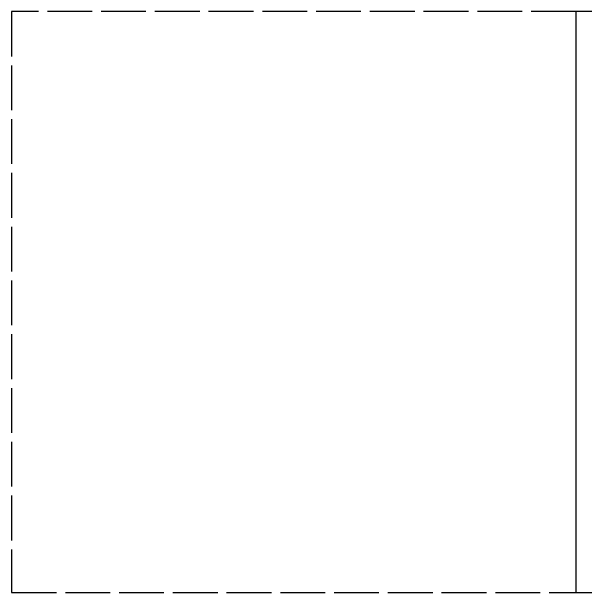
# Model space of a CAD drawing. Header units: millimetres. Extents: x -9564 to 18143, y -28921 to 24346.
# Drawn here: x 11715 to 12528, y 8859 to 9682 of the extents above; entities that cross this region are included whole.
import ezdxf

# ---------------------------------------------------------------- set-up
doc = ezdxf.new("R2010")
doc.units = ezdxf.units.MM
doc.header["$LTSCALE"] = 100
doc.linetypes.add('DASHED2', pattern=[0.762, 0.635, -0.127])

msp = doc.modelspace()

# ---------------------------------------------------------------- linework, layer by layer
at = {"color": 3, "linetype": 'DASHED2'}
for p, q in [((12514.81, 9681.63), (11714.81, 9681.63)), ((11714.81, 9681.63), (11714.81, 8858.63)), ((11714.81, 8858.63), (12514.81, 8858.63))]:
    msp.add_line(p, q, dxfattribs=at)
for p, q in [((13330.81, 9681.63), (12514.81, 9681.63)), ((12514.81, 9681.63), (12514.81, 8858.63)), ((12514.81, 8858.63), (13330.81, 8858.63))]:
    msp.add_line(p, q)

doc.saveas('drawing.dxf')
